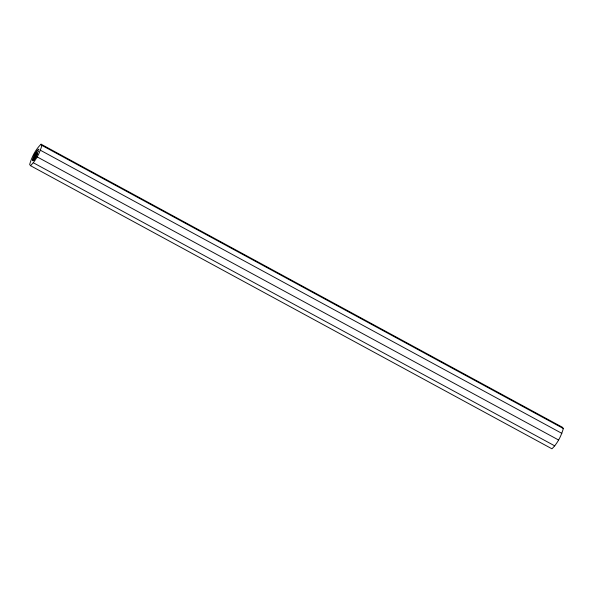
<?xml version="1.0" encoding="UTF-8"?>
<svg xmlns="http://www.w3.org/2000/svg" width="593" height="593" viewBox="0 0 593 593"><rect width="100%" height="100%" fill="white"/><g stroke="black" fill="none" stroke-linecap="round" stroke-linejoin="round"><path stroke-width="0.89" d="M33.371 160.103L36.455 153.713L32.726 160.703L32.563 159.243C33.942 155.581 35.61 151.83 38.612 149.214M32.726 160.703L35.58 157.501L33.949 159.991L36.714 155.329M30.495 165.684C36.136 160.243 39.753 152.868 41.91 145.404L41.065 144.195C35.432 149.636 31.814 157.012 29.65 164.476L30.495 165.684L551.935 448.805C557.568 443.364 561.186 435.988 563.35 428.524L562.505 427.316L41.065 144.195M33.971 160.192L37.411 153.439M35.498 157.775L37.329 154.128M34.201 155.21L37.389 150.452L39.086 149.177M34.498 159.213L33.438 159.895L34.275 157.501M36.499 153.765L38.79 150.978M41.91 145.404L563.35 428.524M40.42 150.251L561.853 433.372M37.151 156.893L558.591 440.013M33.364 162.786L554.803 445.906"/></g></svg>
